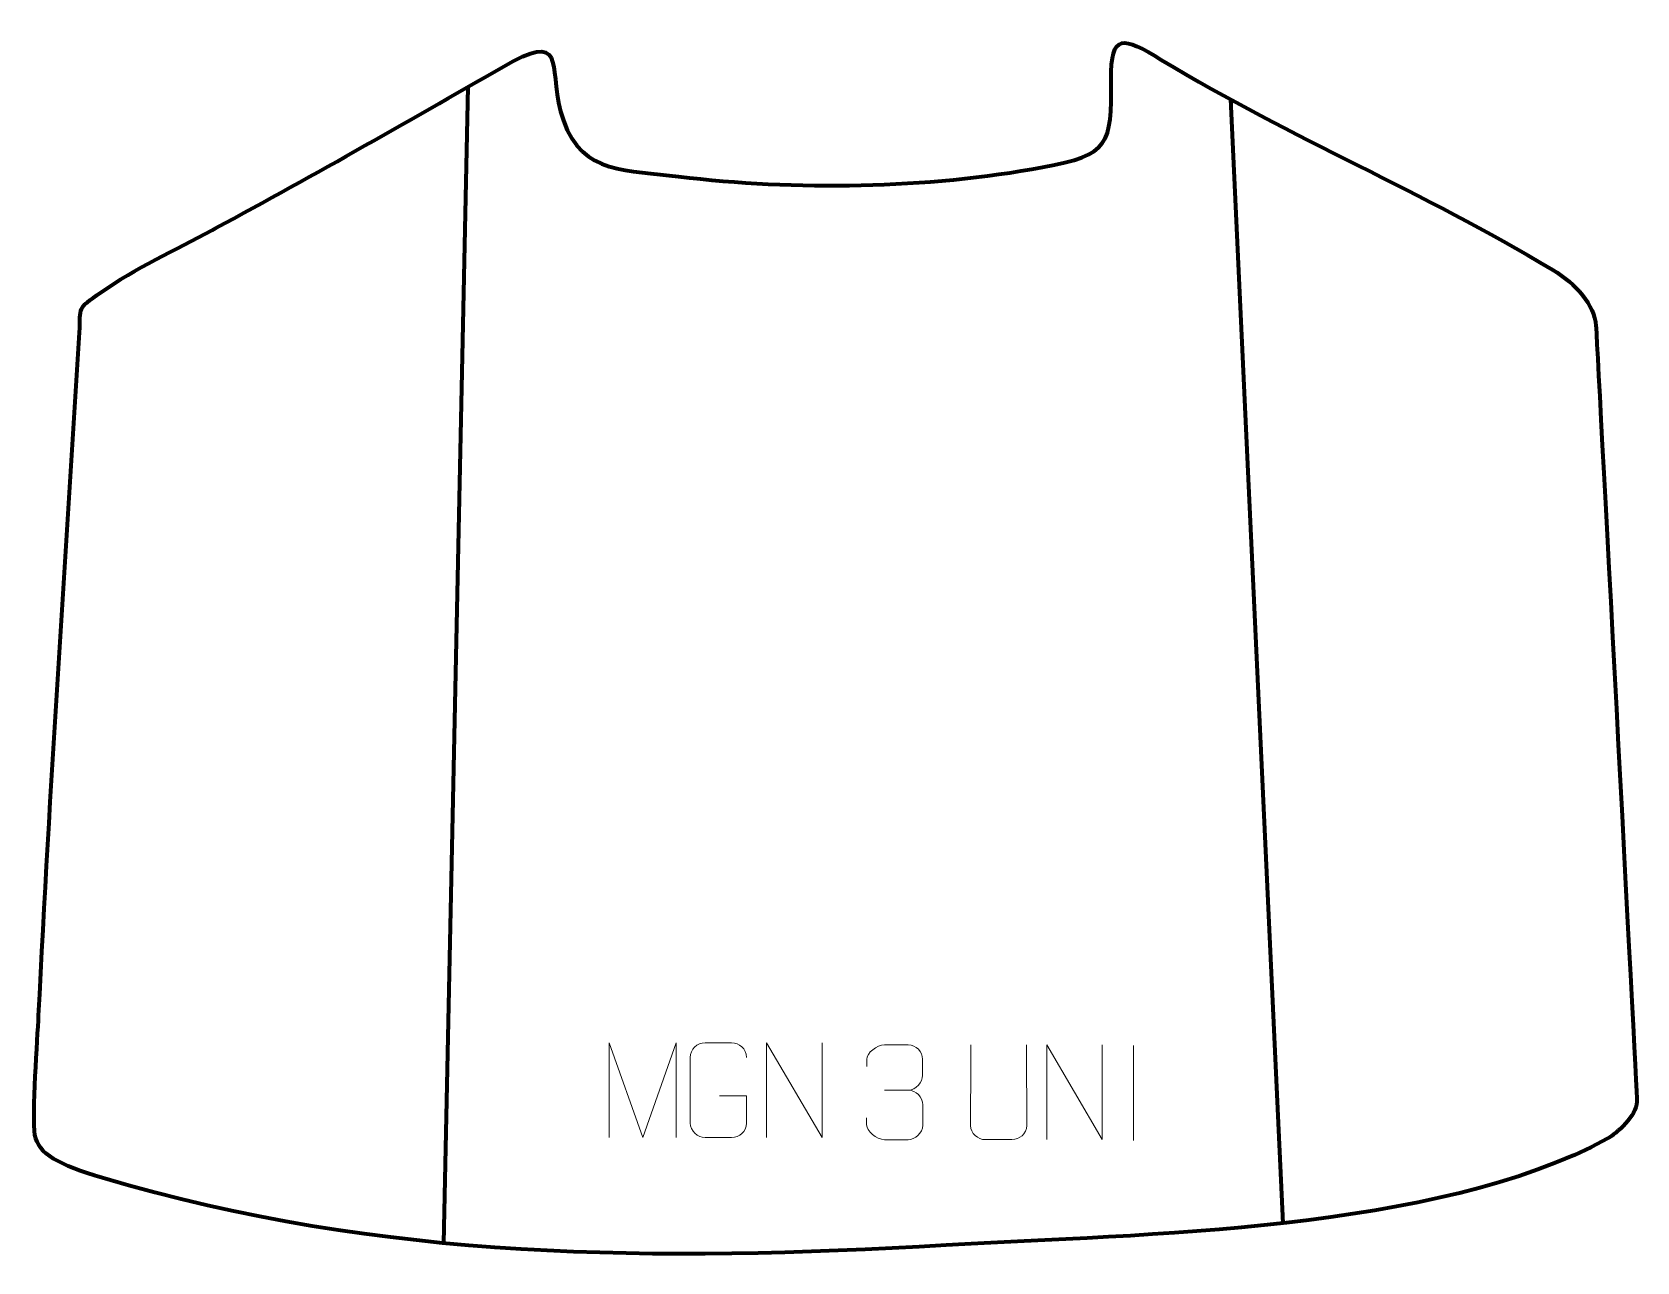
# Model space of a CAD drawing. Header units: millimetres. Extents: x -506 to -83, y 301 to 625.
import ezdxf

# ---------------------------------------------------------------- set-up
doc = ezdxf.new("R2010")
doc.units = ezdxf.units.MM
doc.header["$MEASUREMENT"] = 0
doc.layers.add('layer 1', color=7, linetype='Continuous', plot=False)
doc.layers.add('layer 2', color=7, linetype='Continuous')
doc.layers.add('layer 3', color=7, linetype='Continuous')

msp = doc.modelspace()

# ---------------------------------------------------------------- linework, layer by layer
at = {"layer": 'layer 1', "color": 250, "lineweight": 9}
for points, knots in [([(-353.8258, 334.0635), (-353.8258, 334.0635), (-353.8258, 359.0214), (-353.8258, 359.0214), (-353.8258, 359.0214), (-353.8258, 359.0214), (-344.9007, 334.0635), (-344.9007, 334.0635), (-344.9007, 334.0635), (-344.9007, 334.0635), (-336.1408, 359.0209), (-336.1408, 359.0209), (-336.1408, 359.0209), (-336.1408, 359.0209), (-336.1408, 334.0635), (-336.1408, 334.0635)], [0, 0, 0, 0, 0.2, 0.2, 0.2, 0.2, 0.4, 0.4, 0.4, 0.4, 0.6, 0.6, 0.6, 0.6, 1, 1, 1, 1]), ([(-324.7284, 345.0514), (-324.7284, 345.0514), (-317.5603, 345.0514), (-317.5603, 345.0514), (-317.5603, 345.0514), (-317.5603, 345.0514), (-317.5603, 337.8833), (-317.5603, 337.8833), (-317.5603, 337.8833), (-317.7, 335.5599), (-319.3772, 334.0803), (-321.525, 334.0695), (-321.525, 334.0695), (-323.8568, 334.0699), (-326.1888, 334.0699), (-328.5203, 334.0695), (-328.5203, 334.0695), (-330.4452, 333.9641), (-332.4174, 335.8486), (-332.4062, 337.8659), (-332.4062, 337.8659), (-332.4058, 343.636), (-332.4058, 349.4057), (-332.4062, 355.175), (-332.4062, 355.175), (-332.402, 357.3131), (-330.6552, 359.0323), (-328.5029, 359.0189), (-328.5029, 359.0189), (-326.1772, 359.0189), (-323.8511, 359.0189), (-321.525, 359.0189), (-321.525, 359.0189), (-319.5783, 359.0543), (-317.5869, 357.5628), (-317.5603, 355.1251)], [0, 0, 0, 0, 0.1, 0.1, 0.1, 0.1, 0.2, 0.2, 0.2, 0.2, 0.3, 0.3, 0.3, 0.3, 0.4, 0.4, 0.4, 0.4, 0.5, 0.5, 0.5, 0.5, 0.6, 0.6, 0.6, 0.6, 0.7, 0.7, 0.7, 0.7, 0.8, 0.8, 0.8, 0.8, 1, 1, 1, 1]), ([(-312.3314, 334.0671), (-312.3314, 334.0671), (-312.3314, 359.0206), (-312.3314, 359.0206), (-312.3314, 359.0206), (-312.3314, 359.0206), (-297.6766, 334.0671), (-297.6766, 334.0671), (-297.6766, 334.0671), (-297.6766, 334.0671), (-297.6766, 359.0206), (-297.6766, 359.0206)], [0, 0, 0, 0, 0.25, 0.25, 0.25, 0.25, 0.5, 0.5, 0.5, 0.5, 1, 1, 1, 1]), ([(-285.8928, 352.7786), (-285.8928, 352.7786), (-285.8928, 354.6358), (-285.8928, 354.6358), (-285.8928, 354.6358), (-285.9071, 356.3777), (-283.2426, 358.4958), (-281.1835, 358.4731), (-281.1835, 358.4731), (-279.1194, 358.4731), (-277.0554, 358.4731), (-274.9917, 358.4731), (-274.9917, 358.4731), (-272.7972, 358.4819), (-271.1989, 356.6351), (-271.1545, 354.723), (-271.1545, 354.723), (-271.1549, 353.2879), (-271.1549, 351.8528), (-271.1545, 350.4173), (-271.1545, 350.4173), (-271.2031, 348.7638), (-272.8057, 346.5338), (-275.004, 346.5438), (-275.004, 346.5438), (-272.8003, 346.5326), (-271.1923, 344.7294), (-271.1383, 342.6699), (-271.1383, 342.6699), (-271.1387, 340.8852), (-271.1387, 339.1005), (-271.1383, 337.3154), (-271.1383, 337.3154), (-271.1282, 335.254), (-273.1831, 333.4909), (-275.004, 333.499), (-275.004, 333.499), (-277.0693, 333.4993), (-279.1345, 333.4993), (-281.2001, 333.499), (-281.2001, 333.499), (-283.3687, 333.5105), (-285.8997, 335.9107), (-285.9183, 337.3725), (-285.9183, 337.3725), (-285.9183, 337.3725), (-285.9183, 339.2811), (-285.9183, 339.2811)], [0, 0, 0, 0, 0.07692308, 0.07692308, 0.07692308, 0.07692308, 0.15384615, 0.15384615, 0.15384615, 0.15384615, 0.23076923, 0.23076923, 0.23076923, 0.23076923, 0.30769231, 0.30769231, 0.30769231, 0.30769231, 0.38461538, 0.38461538, 0.38461538, 0.38461538, 0.46153846, 0.46153846, 0.46153846, 0.46153846, 0.53846154, 0.53846154, 0.53846154, 0.53846154, 0.61538462, 0.61538462, 0.61538462, 0.61538462, 0.69230769, 0.69230769, 0.69230769, 0.69230769, 0.76923077, 0.76923077, 0.76923077, 0.76923077, 0.84615385, 0.84615385, 0.84615385, 0.84615385, 1, 1, 1, 1]), ([(-243.7808, 358.4956), (-243.7812, 352.9561), (-243.6854, 342.7543), (-243.685, 337.2139), (-243.685, 337.2139), (-243.8248, 334.9744), (-245.502, 333.5482), (-247.6497, 333.5377), (-247.6497, 333.5377), (-249.9816, 333.5381), (-252.3135, 333.5381), (-254.645, 333.5377), (-254.645, 333.5377), (-256.57, 333.4362), (-258.5421, 335.2527), (-258.5309, 337.1972), (-258.5309, 337.1972), (-258.5306, 342.7591), (-258.4352, 352.9345), (-258.4356, 358.4956)], [0, 0, 0, 0, 0.16666667, 0.16666667, 0.16666667, 0.16666667, 0.33333333, 0.33333333, 0.33333333, 0.33333333, 0.5, 0.5, 0.5, 0.5, 0.66666667, 0.66666667, 0.66666667, 0.66666667, 1, 1, 1, 1]), ([(-238.4354, 333.5379), (-238.4354, 333.5379), (-238.4354, 358.4914), (-238.4354, 358.4914), (-238.4354, 358.4914), (-238.4354, 358.4914), (-223.7806, 333.5379), (-223.7806, 333.5379), (-223.7806, 333.5379), (-223.7806, 333.5379), (-223.7806, 358.4914), (-223.7806, 358.4914)], [0, 0, 0, 0, 0.25, 0.25, 0.25, 0.25, 0.5, 0.5, 0.5, 0.5, 1, 1, 1, 1])]:
    msp.add_open_spline(points, degree=3, knots=knots, dxfattribs=at)
for points in [[(-215.5202, 358.2913), (-215.5202, 358.2913), (-215.5202, 333.3172), (-215.5202, 333.3172)], [(-281.1831, 346.5334), (-281.1831, 346.5334), (-274.9867, 346.5334), (-274.9867, 346.5334)]]:
    msp.add_open_spline(points, degree=3, dxfattribs=at)
at = {"layer": 'layer 2', "color": 142, "lineweight": 158}
for points in [[(-391.0213, 610.9748), (-391.0213, 610.9748), (-397.4889, 306.2391), (-397.4889, 306.2391)], [(-190.0289, 607.7119), (-190.0289, 607.7119), (-176.1699, 311.4972), (-176.1699, 311.4972)]]:
    msp.add_open_spline(points, degree=3, dxfattribs=at)
at = {"layer": 'layer 3', "color": 242, "lineweight": 158}
msp.add_open_spline([(-93.6368, 548.0407), (-94.0217, 553.525), (-98.9077, 559.0884), (-105.0332, 562.7726), (-105.0332, 562.7726), (-140.0261, 583.8188), (-172.8357, 596.7986), (-208.2521, 618.1585), (-208.2521, 618.1585), (-218.3204, 624.2308), (-221.528, 625.4286), (-221.464, 612.8285), (-221.464, 612.8285), (-221.3766, 595.6089), (-221.7276, 593.1352), (-239.5141, 589.8294), (-239.5141, 589.8294), (-269.8268, 584.1601), (-304.901, 583.641), (-335.4905, 587.3647), (-335.4905, 587.3647), (-348.7539, 589.1458), (-360.861, 587.6827), (-365.863, 602.1118), (-365.863, 602.1118), (-370.3535, 615.0649), (-364.5152, 625.2731), (-379.1502, 617.8006), (-379.1502, 617.8006), (-405.13, 602.8347), (-431.1771, 587.9774), (-457.5662, 573.7419), (-457.5662, 573.7419), (-457.5662, 573.7419), (-458.4963, 573.2455), (-458.4963, 573.2455), (-458.4963, 573.2455), (-468.1137, 568.1116), (-478.7799, 563.0768), (-487.7116, 556.9055), (-487.7116, 556.9055), (-494.424, 552.2675), (-493.0253, 553.1414), (-493.4438, 546.2602), (-493.4438, 546.2602), (-497.094, 486.2454), (-501.2765, 426.3169), (-504.2272, 366.2445), (-504.2272, 366.2445), (-504.5256, 360.1694), (-505.9444, 340.0457), (-505.1964, 334.6594), (-505.1964, 334.6594), (-504.3144, 329.8018), (-498.8596, 326.8071), (-487.4117, 323.407), (-487.4117, 323.407), (-413.3382, 301.4062), (-341.291, 301.2824), (-264.9548, 305.6708), (-264.9548, 305.6708), (-212.8643, 308.6654), (-135.9354, 309.1136), (-90.561, 333.81), (-90.561, 333.81), (-88.2868, 335.0477), (-82.8418, 339.8715), (-82.8665, 343.4351), (-82.8665, 343.4351), (-82.8911, 346.9988), (-93.6368, 548.0407), (-93.6368, 548.0407)], degree=3, knots=[0, 0, 0, 0, 0.05263158, 0.05263158, 0.05263158, 0.05263158, 0.10526316, 0.10526316, 0.10526316, 0.10526316, 0.15789474, 0.15789474, 0.15789474, 0.15789474, 0.21052632, 0.21052632, 0.21052632, 0.21052632, 0.26315789, 0.26315789, 0.26315789, 0.26315789, 0.31578947, 0.31578947, 0.31578947, 0.31578947, 0.36842105, 0.36842105, 0.36842105, 0.36842105, 0.42105263, 0.42105263, 0.42105263, 0.42105263, 0.47368421, 0.47368421, 0.47368421, 0.47368421, 0.52631579, 0.52631579, 0.52631579, 0.52631579, 0.57894737, 0.57894737, 0.57894737, 0.57894737, 0.63157895, 0.63157895, 0.63157895, 0.63157895, 0.68421053, 0.68421053, 0.68421053, 0.68421053, 0.73684211, 0.73684211, 0.73684211, 0.73684211, 0.78947368, 0.78947368, 0.78947368, 0.78947368, 0.84210526, 0.84210526, 0.84210526, 0.84210526, 0.89473684, 0.89473684, 0.89473684, 0.89473684, 1, 1, 1, 1], dxfattribs=at)

doc.saveas('drawing.dxf')
